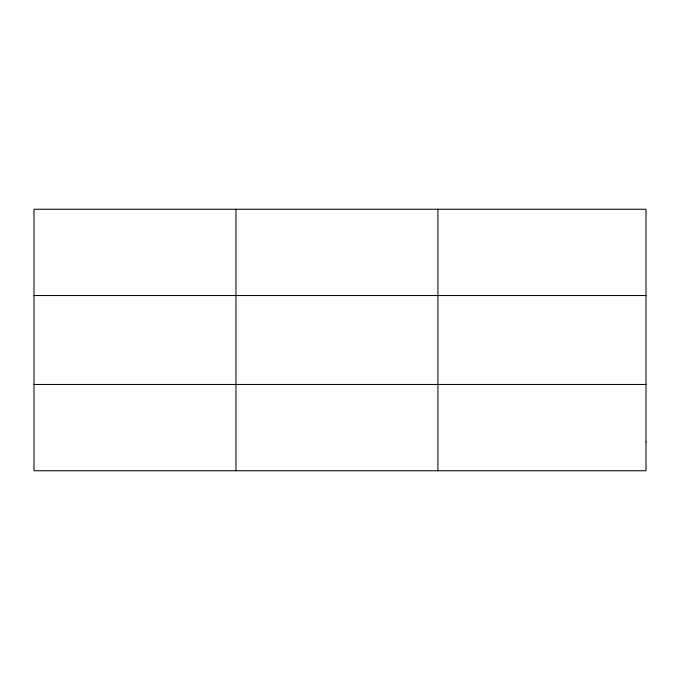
<?xml version="1.0" encoding="UTF-8"?>
<svg xmlns="http://www.w3.org/2000/svg" width="680" height="680" viewBox="0 0 680 680"><rect width="100%" height="100%" fill="white"/><g stroke="black" fill="none" stroke-linecap="round" stroke-linejoin="round"><path stroke-width="1.02" d="M235.96 209.253L235.96 470.747M437.92 209.253L437.92 470.747M34 295.545L646 295.545M34 384.455L646 384.455M646 441.983L646 470.747L34 470.747L34 209.253L646 209.253L646 441.983"/></g></svg>
